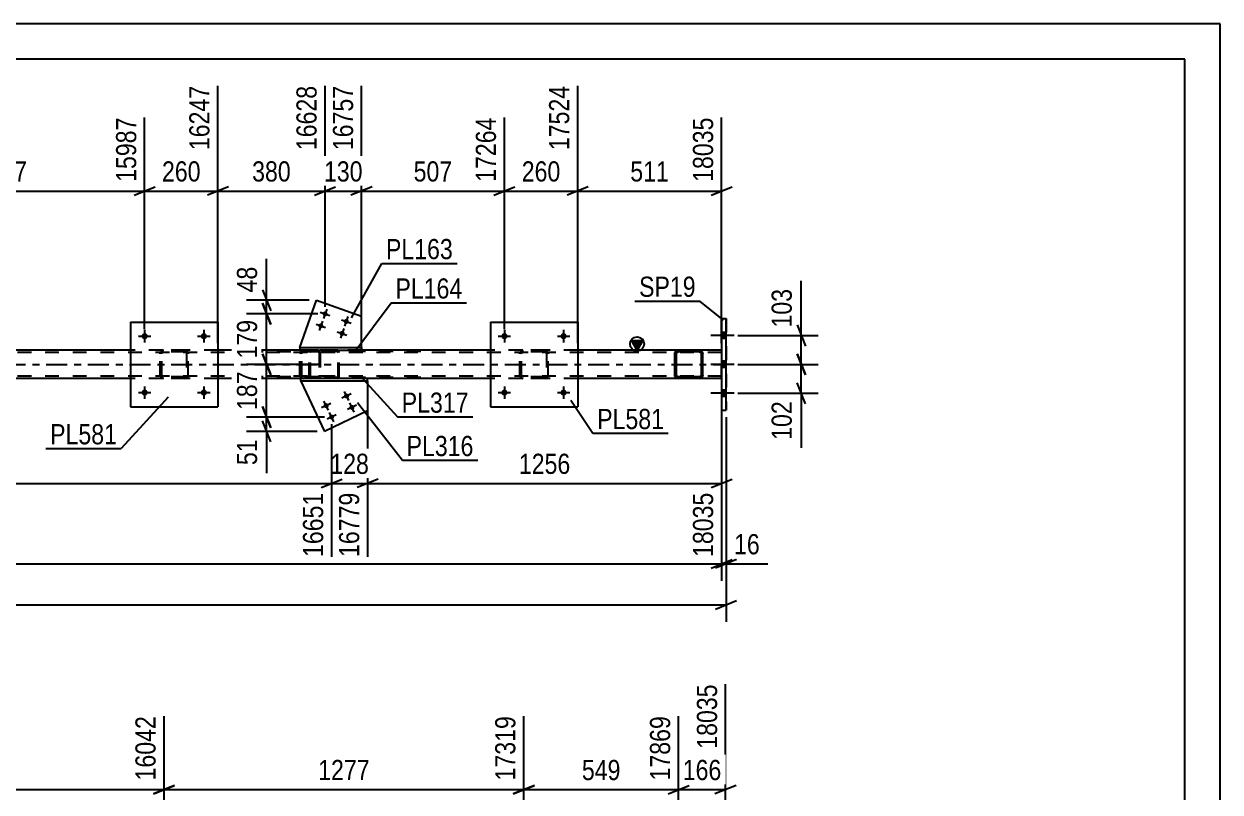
# Model space of a CAD drawing. Header units: millimetres. Extents: x 0 to 841, y 0 to 594.
# Drawn here: x 671.2 to 841, y 485 to 594 of the extents above; entities that cross this region are included whole.
import ezdxf

# ---------------------------------------------------------------- set-up
doc = ezdxf.new("R2010")
doc.units = ezdxf.units.MM
doc.linetypes.add('DXK_LINE_DOT2', pattern=[3.9198, 1.9599, -1.9599])
doc.linetypes.add('DXK_LINE_DOT3', pattern=[5.9187, 2.979, -0.9799, 0.9799, -0.9799])
doc.styles.add('Arial Narrow', font='ARIALN.TTF', dxfattribs={"height": 0.2})

# ---------------------------------------------------------------- blocks, each defined once
blk = doc.blocks.new('Unknown-318888194-1133 - 12715')
at = {"color": 5, "linetype": 'Continuous'}
for p, q in [((841, 594), (0, 594)), ((841, 0), (841, 594)), ((836, 589), (5, 589)), ((836, 5), (836, 589))]:
    blk.add_line(p, q, dxfattribs=at)
blk = doc.blocks.new('Bolt-318888194-5456 - 5449')
at = {"linetype": 'Continuous'}
for points in [[(713.76, 539.68, -1), (714.41, 539.99, -1)], [(716.65, 541.05, -1), (717.3, 541.36, -1)], [(714.53, 538.06, -1), (715.18, 538.37, -1)], [(717.42, 539.43, -1), (718.07, 539.74, -1)]]:
    blk.add_hatch(color=1, dxfattribs=at).paths.add_polyline_path(points)
at = {"color": 1, "linetype": 'Continuous'}
for p, q in [((717.28, 540.56), (716.67, 541.86)), ((714.73, 540.15), (713.43, 539.53)), ((714.39, 539.19), (713.77, 540.49)), ((717.62, 541.52), (716.32, 540.9)), ((718.05, 538.93), (717.44, 540.23)), ((715.5, 538.52), (714.2, 537.9)), ((715.16, 537.56), (714.54, 538.86)), ((718.4, 539.89), (717.09, 539.27))]:
    blk.add_line(p, q, dxfattribs=at)
blk = doc.blocks.new('Bolt-318888194-5681 - 5449')
at = {"linetype": 'Continuous'}
for points in [[(770.86, 549.35), (770.86, 550.23), (770.22, 550.23), (770.22, 549.35)], [(770.86, 549.35), (770.86, 550.23), (770.22, 550.23), (770.22, 549.35)], [(770.86, 549.35), (770.86, 550.23), (770.22, 550.23), (770.22, 549.35)], [(770.86, 545.25), (770.86, 546.13), (770.22, 546.13), (770.22, 545.25)], [(770.86, 545.25), (770.86, 546.13), (770.22, 546.13), (770.22, 545.25)], [(770.86, 541.15), (770.86, 542.03), (770.22, 542.03), (770.22, 541.15)], [(770.86, 541.15), (770.86, 542.03), (770.22, 542.03), (770.22, 541.15)], [(770.86, 541.15), (770.86, 542.03), (770.22, 542.03), (770.22, 541.15)]]:
    blk.add_hatch(color=1, dxfattribs=at).paths.add_polyline_path(points)
at = {"color": 1, "linetype": 'Continuous'}
for p, q in [((772.02, 549.79), (768.7, 549.79)), ((772.02, 549.79), (768.7, 549.79)), ((772.02, 549.79), (768.7, 549.79)), ((770.86, 550.23), (770.22, 550.23)), ((770.86, 550.23), (770.22, 550.23)), ((770.86, 550.23), (770.22, 550.23)), ((770.86, 549.35), (770.22, 549.35)), ((770.86, 549.35), (770.22, 549.35)), ((770.86, 549.35), (770.22, 549.35)), ((772.02, 545.69), (768.7, 545.69)), ((772.02, 545.69), (768.7, 545.69)), ((770.86, 546.13), (770.22, 546.13)), ((770.86, 546.13), (770.22, 546.13)), ((770.86, 545.25), (770.22, 545.25)), ((770.86, 545.25), (770.22, 545.25)), ((770.86, 542.03), (770.22, 542.03)), ((770.86, 542.03), (770.22, 542.03)), ((770.86, 542.03), (770.22, 542.03)), ((772.02, 541.59), (768.7, 541.59)), ((772.02, 541.59), (768.7, 541.59)), ((772.02, 541.59), (768.7, 541.59)), ((770.86, 541.15), (770.22, 541.15)), ((770.86, 541.15), (770.22, 541.15)), ((770.86, 541.15), (770.22, 541.15))]:
    blk.add_line(p, q, dxfattribs=at)
blk = doc.blocks.new('Part-318888194-5472 - 5449')
at = {"color": 2, "linetype": 'Continuous'}
for p, q in [((710.32, 548.09), (712.69, 554.78)), ((712.69, 554.78), (719.1, 552.51)), ((719.1, 548.09), (719.1, 552.51))]:
    blk.add_line(p, q, dxfattribs=at)
at = {"color": 7, "linetype": 'DXK_LINE_DOT2'}
blk.add_line((710.32, 548.09), (719.1, 548.09), dxfattribs=at)
blk = doc.blocks.new('Bolt-318888194-5467 - 5449')
at = {"linetype": 'Continuous'}
for points in [[(714.26, 552.74, -1), (713.58, 552.98, -1)], [(717.28, 551.67, -1), (716.6, 551.91, -1)], [(713.66, 551.04, -1), (712.98, 551.28, -1)], [(716.68, 549.97, -1), (716, 550.21, -1)]]:
    blk.add_hatch(color=1, dxfattribs=at).paths.add_polyline_path(points)
at = {"color": 1, "linetype": 'Continuous'}
for p, q in [((713.24, 553.1), (714.6, 552.62)), ((714.16, 553.54), (713.68, 552.18)), ((716.26, 552.03), (717.62, 551.55)), ((717.18, 552.47), (716.7, 551.11)), ((712.64, 551.4), (714, 550.92)), ((713.56, 551.84), (713.08, 550.48)), ((715.66, 550.33), (717.02, 549.85)), ((716.58, 550.77), (716.1, 549.41))]:
    blk.add_line(p, q, dxfattribs=at)
blk = doc.blocks.new('Part-318888194-5455 - 5449')
at = {"color": 2, "linetype": 'Continuous'}
for p, q in [((737.39, 551.69), (737.39, 539.69)), ((737.39, 551.69), (749.79, 551.69)), ((749.79, 551.69), (749.79, 539.69)), ((737.39, 539.69), (749.79, 539.69))]:
    blk.add_line(p, q, dxfattribs=at)
blk = doc.blocks.new('Part-318888194-5461 - 5449')
at = {"color": 2, "linetype": 'Continuous'}
for p, q in [((719.97, 543.69), (710.46, 543.69)), ((710.46, 543.29), (710.46, 543.69)), ((719.97, 543.29), (719.97, 543.69)), ((719.97, 543.29), (710.46, 543.29))]:
    blk.add_line(p, q, dxfattribs=at)
blk = doc.blocks.new('Part-318888194-5466 - 5449')
at = {"color": 2, "linetype": 'Continuous'}
for p, q in [((710.46, 543.29), (713.82, 536.18)), ((719.97, 543.29), (719.97, 539.09)), ((719.97, 539.09), (713.82, 536.18))]:
    blk.add_line(p, q, dxfattribs=at)
at = {"color": 7, "linetype": 'DXK_LINE_DOT2'}
blk.add_line((719.97, 543.29), (710.46, 543.29), dxfattribs=at)
blk = doc.blocks.new('Bolt-318888194-5506 - 5449')
at = {"linetype": 'Continuous'}
for points in [[(688.75, 549.69, -1), (687.87, 549.69, -1)], [(697.15, 549.69, -1), (696.27, 549.69, -1)]]:
    blk.add_hatch(color=1, dxfattribs=at).paths.add_polyline_path(points)
at = {"color": 1, "linetype": 'Continuous'}
for p, q in [((688.31, 550.57), (688.31, 548.81)), ((696.71, 550.57), (696.71, 548.81)), ((687.43, 549.69), (689.19, 549.69)), ((695.83, 549.69), (697.59, 549.69))]:
    blk.add_line(p, q, dxfattribs=at)
blk = doc.blocks.new('Bolt-318888194-5507 - 5449')
at = {"linetype": 'Continuous'}
for points in [[(688.75, 541.69, -1), (687.87, 541.69, -1)], [(697.15, 541.69, -1), (696.27, 541.69, -1)]]:
    blk.add_hatch(color=1, dxfattribs=at).paths.add_polyline_path(points)
at = {"color": 1, "linetype": 'Continuous'}
for p, q in [((688.31, 542.57), (688.31, 540.81)), ((696.71, 542.57), (696.71, 540.81)), ((687.43, 541.69), (689.19, 541.69)), ((695.83, 541.69), (697.59, 541.69))]:
    blk.add_line(p, q, dxfattribs=at)
blk = doc.blocks.new('Bolt-318888194-5512 - 5449')
at = {"linetype": 'Continuous'}
for points in [[(739.83, 549.69, -1), (738.95, 549.69, -1)], [(748.23, 549.69, -1), (747.35, 549.69, -1)]]:
    blk.add_hatch(color=1, dxfattribs=at).paths.add_polyline_path(points)
at = {"color": 1, "linetype": 'Continuous'}
for p, q in [((739.39, 550.57), (739.39, 548.81)), ((747.79, 550.57), (747.79, 548.81)), ((738.51, 549.69), (740.27, 549.69)), ((746.91, 549.69), (748.67, 549.69))]:
    blk.add_line(p, q, dxfattribs=at)
blk = doc.blocks.new('Bolt-318888194-5513 - 5449')
at = {"linetype": 'Continuous'}
for points in [[(739.83, 541.69, -1), (738.95, 541.69, -1)], [(748.23, 541.69, -1), (747.35, 541.69, -1)]]:
    blk.add_hatch(color=1, dxfattribs=at).paths.add_polyline_path(points)
at = {"color": 1, "linetype": 'Continuous'}
for p, q in [((739.39, 542.57), (739.39, 540.81)), ((747.79, 542.57), (747.79, 540.81)), ((738.51, 541.69), (740.27, 541.69)), ((746.91, 541.69), (748.67, 541.69))]:
    blk.add_line(p, q, dxfattribs=at)
blk = doc.blocks.new('Part-318888194-5635 - 5449')
at = {"color": 7, "linetype": 'DXK_LINE_DOT2'}
for p, q in [((712.96, 547.69), (700.68, 547.69)), ((712.96, 547.45), (700.68, 547.45)), ((710.38, 547.3), (710.36, 547.21)), ((710.36, 544.17), (710.36, 547.21)), ((710.4, 547.4), (710.38, 547.3)), ((710.62, 547.21), (710.64, 547.3)), ((710.62, 544.17), (710.62, 547.21)), ((710.64, 547.3), (710.69, 547.38)), ((710.87, 547.69), (710.68, 547.66)), ((710.69, 547.38), (710.77, 547.43)), ((710.77, 547.43), (710.87, 547.45)), ((711.68, 547.45), (711.68, 547.69)), ((713.06, 547.66), (712.96, 547.69)), ((712.96, 547.45), (713.01, 547.43)), ((713.01, 547.43), (713.05, 547.38)), ((713.05, 547.38), (713.08, 547.3)), ((713.15, 547.55), (713.06, 547.66)), ((713.08, 547.3), (713.09, 547.21)), ((713.09, 547.21), (713.09, 544.17)), ((713.21, 547.4), (713.15, 547.55)), ((713.23, 547.21), (713.21, 547.4)), ((713.23, 547.21), (713.23, 544.17)), ((712.96, 543.93), (700.68, 543.93)), ((712.96, 543.69), (700.68, 543.69)), ((710.36, 544.17), (710.38, 544.11)), ((710.38, 544.11), (710.4, 543.99)), ((710.63, 544.11), (710.62, 544.17)), ((710.64, 544.08), (710.63, 544.11)), ((710.69, 544), (710.64, 544.08)), ((710.68, 543.73), (710.87, 543.69)), ((710.77, 543.95), (710.69, 544)), ((710.87, 543.93), (710.77, 543.95)), ((711.68, 543.69), (711.68, 543.93)), ((713.01, 543.95), (712.96, 543.93)), ((712.96, 543.69), (713.06, 543.73)), ((713.05, 544), (713.01, 543.95)), ((713.08, 544.08), (713.05, 544)), ((713.06, 543.73), (713.15, 543.83)), ((713.09, 544.17), (713.08, 544.08)), ((713.15, 543.83), (713.21, 543.99)), ((713.21, 543.99), (713.23, 544.17))]:
    blk.add_line(p, q, dxfattribs=at)
for centre, start, end in [((710.85, 547.2), 111.1941, 156.1506), ((710.85, 544.19), 203.8494, 248.8059)]:
    blk.add_arc(centre, 0.492, start, end, dxfattribs=at)
blk = doc.blocks.new('Part-318888194-5566 - 5449')
at = {"color": 7, "linetype": 'DXK_LINE_DOT2'}
for p, q in [((741.59, 547.21), (741.63, 547.4)), ((741.63, 547.4), (741.59, 547.21)), ((741.59, 544.17), (741.59, 547.21)), ((741.83, 547.21), (741.85, 547.3)), ((741.83, 544.17), (741.83, 547.21)), ((741.85, 547.3), (741.9, 547.38)), ((741.89, 547.66), (742.07, 547.69)), ((742.07, 547.69), (741.89, 547.66)), ((741.9, 547.38), (741.98, 547.43)), ((741.98, 547.43), (742.07, 547.45)), ((745.11, 547.69), (742.07, 547.69)), ((745.11, 547.45), (742.07, 547.45)), ((745.11, 547.69), (745.29, 547.66)), ((745.29, 547.66), (745.11, 547.69)), ((745.11, 547.45), (745.2, 547.43)), ((745.2, 547.43), (745.28, 547.38)), ((745.28, 547.38), (745.33, 547.3)), ((745.33, 547.3), (745.35, 547.21)), ((745.35, 547.21), (745.35, 544.17)), ((745.55, 547.4), (745.59, 547.21)), ((745.59, 547.21), (745.55, 547.4)), ((745.59, 544.17), (745.59, 547.21)), ((741.63, 543.99), (741.59, 544.17)), ((741.59, 544.17), (741.63, 543.99)), ((741.85, 544.08), (741.83, 544.17)), ((741.9, 544), (741.85, 544.08)), ((742.07, 543.69), (741.89, 543.73)), ((741.89, 543.73), (742.07, 543.69)), ((741.98, 543.95), (741.9, 544)), ((742.07, 543.93), (741.98, 543.95)), ((745.11, 543.93), (742.07, 543.93)), ((745.11, 543.69), (742.07, 543.69)), ((745.2, 543.95), (745.11, 543.93)), ((745.29, 543.73), (745.11, 543.69)), ((745.11, 543.69), (745.29, 543.73)), ((745.28, 544), (745.2, 543.95)), ((745.33, 544.08), (745.28, 544)), ((745.35, 544.17), (745.33, 544.08)), ((745.59, 544.17), (745.55, 543.99)), ((745.55, 543.99), (745.59, 544.17))]:
    blk.add_line(p, q, dxfattribs=at)
for centre, start, end in [((742.07, 547.21), 112.5, 157.5), ((742.07, 547.21), 112.5, 157.5), ((745.11, 547.21), 22.5, 67.5), ((745.11, 547.21), 22.5, 67.5), ((742.07, 544.17), 202.5, 247.5), ((742.07, 544.17), 202.5, 247.5), ((745.11, 544.17), 292.5, 337.5), ((745.11, 544.17), 292.5, 337.5)]:
    blk.add_arc(centre, 0.48, start, end, dxfattribs=at)
blk = doc.blocks.new('Part-318888194-5571 - 5449')
at = {"color": 2, "linetype": 'Continuous'}
for p, q in [((686.31, 551.69), (686.31, 539.69)), ((686.31, 551.69), (698.71, 551.69)), ((698.71, 551.69), (698.71, 539.69)), ((686.31, 539.69), (698.71, 539.69))]:
    blk.add_line(p, q, dxfattribs=at)
blk = doc.blocks.new('Part-318888194-5572 - 5449')
at = {"color": 7, "linetype": 'DXK_LINE_DOT2'}
for p, q in [((690.51, 547.21), (690.55, 547.4)), ((690.55, 547.4), (690.51, 547.21)), ((690.51, 544.17), (690.51, 547.21)), ((690.75, 547.21), (690.77, 547.3)), ((690.75, 544.17), (690.75, 547.21)), ((690.77, 547.3), (690.82, 547.38)), ((690.81, 547.66), (690.99, 547.69)), ((690.99, 547.69), (690.81, 547.66)), ((690.82, 547.38), (690.9, 547.43)), ((690.9, 547.43), (690.99, 547.45)), ((694.03, 547.69), (690.99, 547.69)), ((694.03, 547.45), (690.99, 547.45)), ((694.03, 547.69), (694.21, 547.66)), ((694.21, 547.66), (694.03, 547.69)), ((694.03, 547.45), (694.12, 547.43)), ((694.12, 547.43), (694.2, 547.38)), ((694.2, 547.38), (694.25, 547.3)), ((694.25, 547.3), (694.27, 547.21)), ((694.27, 547.21), (694.27, 544.17)), ((694.47, 547.4), (694.51, 547.21)), ((694.51, 547.21), (694.47, 547.4)), ((694.51, 544.17), (694.51, 547.21)), ((690.55, 543.99), (690.51, 544.17)), ((690.51, 544.17), (690.55, 543.99)), ((690.77, 544.08), (690.75, 544.17)), ((690.82, 544), (690.77, 544.08)), ((690.99, 543.69), (690.81, 543.73)), ((690.81, 543.73), (690.99, 543.69)), ((690.9, 543.95), (690.82, 544)), ((690.99, 543.93), (690.9, 543.95)), ((694.03, 543.93), (690.99, 543.93)), ((694.03, 543.69), (690.99, 543.69)), ((694.12, 543.95), (694.03, 543.93)), ((694.21, 543.73), (694.03, 543.69)), ((694.03, 543.69), (694.21, 543.73)), ((694.2, 544), (694.12, 543.95)), ((694.25, 544.08), (694.2, 544)), ((694.27, 544.17), (694.25, 544.08)), ((694.51, 544.17), (694.47, 543.99)), ((694.47, 543.99), (694.51, 544.17))]:
    blk.add_line(p, q, dxfattribs=at)
at = {"color": 7, "linetype": 'DXK_LINE_DOT3'}
blk.add_line((692.51, 545.69), (692.51, 545.69), dxfattribs=at)
at = {"color": 7, "linetype": 'DXK_LINE_DOT2'}
for centre, start, end in [((690.99, 547.21), 112.5, 157.5), ((690.99, 547.21), 112.5, 157.5), ((694.03, 547.21), 22.5, 67.5), ((694.03, 547.21), 22.5, 67.5), ((690.99, 544.17), 202.5, 247.5), ((690.99, 544.17), 202.5, 247.5), ((694.03, 544.17), 292.5, 337.5), ((694.03, 544.17), 292.5, 337.5)]:
    blk.add_arc(centre, 0.48, start, end, dxfattribs=at)
blk = doc.blocks.new('Part-318888194-5589 - 5449')
at = {"color": 2, "linetype": 'Continuous'}
for p, q in [((710.32, 548.09), (710.32, 547.69)), ((710.32, 548.09), (719.1, 548.09)), ((710.32, 547.69), (719.1, 547.69)), ((719.1, 548.09), (719.1, 547.69))]:
    blk.add_line(p, q, dxfattribs=at)
blk = doc.blocks.new('Part-318888194-5590 - 5449')
at = {"color": 2, "linetype": 'Continuous'}
for p, q in [((763.6, 547.39), (763.57, 547.21)), ((763.57, 544.17), (763.57, 547.21)), ((763.81, 547.21), (763.82, 547.3)), ((763.81, 544.17), (763.81, 547.21)), ((763.82, 547.3), (763.88, 547.38)), ((764.05, 547.69), (763.86, 547.65)), ((763.88, 547.38), (763.95, 547.43)), ((763.95, 547.43), (764.05, 547.45)), ((767.09, 547.69), (764.05, 547.69)), ((767.09, 547.45), (764.05, 547.45)), ((767.27, 547.65), (767.09, 547.69)), ((767.09, 547.45), (767.18, 547.43)), ((767.18, 547.43), (767.26, 547.38)), ((767.26, 547.38), (767.31, 547.3)), ((767.31, 547.3), (767.33, 547.21)), ((767.33, 547.21), (767.33, 544.17)), ((767.57, 547.21), (767.53, 547.39)), ((767.57, 544.17), (767.57, 547.21)), ((763.57, 544.17), (763.6, 543.98)), ((763.82, 544.07), (763.81, 544.17)), ((763.88, 544), (763.82, 544.07)), ((763.86, 543.72), (764.05, 543.69)), ((763.95, 543.95), (763.88, 544)), ((764.05, 543.93), (763.95, 543.95)), ((767.09, 543.93), (764.05, 543.93)), ((767.09, 543.69), (764.05, 543.69)), ((767.18, 543.95), (767.09, 543.93)), ((767.09, 543.69), (767.27, 543.72)), ((767.26, 544), (767.18, 543.95)), ((767.31, 544.07), (767.26, 544)), ((767.33, 544.17), (767.31, 544.07)), ((767.53, 543.98), (767.57, 544.17))]:
    blk.add_line(p, q, dxfattribs=at)
at = {"color": 7, "linetype": 'DXK_LINE_DOT2'}
for p, q in [((763.57, 547.21), (763.6, 547.39)), ((763.86, 547.65), (764.05, 547.69)), ((767.09, 547.69), (767.27, 547.65)), ((767.53, 547.39), (767.57, 547.21)), ((763.6, 543.98), (763.57, 544.17)), ((764.05, 543.69), (763.86, 543.72)), ((767.27, 543.72), (767.09, 543.69)), ((767.57, 544.17), (767.53, 543.98))]:
    blk.add_line(p, q, dxfattribs=at)
at = {"color": 7, "linetype": 'DXK_LINE_DOT3'}
blk.add_line((765.57, 545.69), (765.57, 545.69), dxfattribs=at)
at = {"color": 2, "linetype": 'Continuous'}
for centre, start, end in [((764.05, 547.21), 112.5, 157.5), ((767.09, 547.21), 22.5, 67.5), ((764.05, 544.17), 202.5, 247.5), ((767.09, 544.17), 292.5, 337.5)]:
    blk.add_arc(centre, 0.48, start, end, dxfattribs=at)
at = {"color": 7, "linetype": 'DXK_LINE_DOT2'}
for centre, start, end in [((764.05, 547.21), 112.5, 157.5), ((767.09, 547.21), 22.5, 67.5), ((764.05, 544.17), 202.5, 247.5), ((767.09, 544.17), 292.5, 337.5)]:
    blk.add_arc(centre, 0.48, start, end, dxfattribs=at)
blk = doc.blocks.new('Part-318888194-5621 - 5449')
at = {"color": 2, "linetype": 'Continuous'}
for p, q in [((770.22, 552.19), (770.22, 552.19)), ((770.22, 552.19), (770.86, 552.19)), ((770.22, 552.19), (770.22, 539.19)), ((770.86, 539.19), (770.86, 552.19)), ((770.22, 539.19), (770.22, 539.19)), ((770.22, 539.19), (770.86, 539.19))]:
    blk.add_line(p, q, dxfattribs=at)
at = {"color": 7, "linetype": 'DXK_LINE_DOT2'}
for p, q in [((770.22, 552.19), (770.22, 539.19)), ((770.86, 552.19), (770.86, 552.19)), ((770.86, 552.19), (770.86, 539.19)), ((770.86, 539.19), (770.86, 539.19))]:
    blk.add_line(p, q, dxfattribs=at)
blk = doc.blocks.new('Part-318888194-5637 - 5449')
at = {"color": 7, "linetype": 'DXK_LINE_DOT2'}
for p, q in [((711.71, 547.49), (711.68, 547.37)), ((711.68, 544.01), (711.68, 547.37)), ((711.85, 547.37), (711.87, 547.43)), ((711.85, 544.01), (711.85, 547.37)), ((711.87, 547.43), (711.9, 547.49)), ((712.02, 547.69), (711.89, 547.67)), ((711.9, 547.49), (711.96, 547.52)), ((711.96, 547.52), (712.02, 547.53)), ((727.5, 547.69), (712.02, 547.69)), ((727.5, 547.53), (712.02, 547.53)), ((715.73, 547.67), (715.6, 547.69)), ((715.6, 547.53), (715.66, 547.52)), ((715.66, 547.52), (715.69, 547.5)), ((715.69, 547.5), (715.72, 547.49)), ((715.72, 547.49), (715.76, 547.43)), ((715.76, 547.43), (715.77, 547.37)), ((715.77, 544.01), (715.77, 547.37)), ((715.94, 547.37), (715.91, 547.49)), ((715.94, 544.01), (715.94, 547.37)), ((711.68, 544.01), (711.71, 543.89)), ((711.87, 543.95), (711.85, 544.01)), ((711.9, 543.9), (711.87, 543.95)), ((711.89, 543.72), (712.02, 543.69)), ((711.9, 543.9), (711.93, 543.88)), ((711.93, 543.88), (711.96, 543.86)), ((711.96, 543.86), (712.02, 543.85)), ((727.5, 543.85), (712.02, 543.85)), ((727.5, 543.69), (712.02, 543.69)), ((715.66, 543.86), (715.6, 543.85)), ((715.6, 543.69), (715.73, 543.72)), ((715.72, 543.9), (715.66, 543.86)), ((715.76, 543.95), (715.72, 543.9)), ((715.77, 544.01), (715.76, 543.95)), ((715.91, 543.89), (715.94, 544.01))]:
    blk.add_line(p, q, dxfattribs=at)
for centre, start, end in [((712.01, 547.36), 110.7583, 155.68), ((715.61, 547.36), 24.32, 69.2417), ((712.01, 544.03), 204.32, 249.2417), ((715.61, 544.03), 290.7583, 335.68)]:
    blk.add_arc(centre, 0.331, start, end, dxfattribs=at)
blk = doc.blocks.new('Part-318888194-5688 - 5449')
at = {"linetype": 'Continuous'}
blk.add_hatch(color=2, dxfattribs=at).paths.add_polyline_path([(758.22, 547.69), (757.42, 549.09), (759.02, 549.09)])
at = {"color": 2, "linetype": 'Continuous'}
for p, q in [((758.22, 547.69), (757.42, 549.09)), ((757.42, 549.09), (759.02, 549.09)), ((759.02, 549.09), (758.22, 547.69)), ((686.31, 547.69), (647.63, 547.69)), ((710.32, 547.69), (698.71, 547.69)), ((737.39, 547.69), (719.1, 547.69)), ((770.22, 547.69), (749.79, 547.69)), ((686.31, 543.69), (647.63, 543.69)), ((710.46, 543.69), (698.71, 543.69)), ((737.39, 543.69), (719.97, 543.69)), ((764.02, 543.69), (749.79, 543.69)), ((770.22, 543.69), (767.11, 543.69))]:
    blk.add_line(p, q, dxfattribs=at)
at = {"color": 7, "linetype": 'DXK_LINE_DOT2'}
for p, q in [((770.22, 547.37), (106.14, 547.37)), ((698.71, 547.69), (686.31, 547.69)), ((719.1, 547.69), (710.32, 547.69)), ((749.79, 547.69), (737.39, 547.69)), ((770.22, 543.69), (770.22, 547.69)), ((770.22, 544.01), (106.14, 544.01)), ((698.71, 543.69), (686.31, 543.69)), ((719.97, 543.69), (710.46, 543.69)), ((749.79, 543.69), (737.39, 543.69)), ((767.11, 543.69), (764.02, 543.69))]:
    blk.add_line(p, q, dxfattribs=at)
at = {"color": 7, "linetype": 'DXK_LINE_DOT3'}
blk.add_line((106.14, 545.69), (770.22, 545.69), dxfattribs=at)
at = {"color": 2, "linetype": 'Continuous'}
blk.add_circle((758.22, 548.59), 1, dxfattribs=at)
blk = doc.blocks.new('StraightDimension-318888194-11078 - 5449')
at = {"color": 7, "linetype": 'Continuous'}
for p, q in [((647.63, 548.69), (647.63, 585.23)), ((688.31, 550.69), (688.31, 580.73)), ((649.13, 570.89), (646.13, 569.69)), ((686.81, 569.69), (689.81, 570.89)), ((647.63, 570.29), (688.31, 570.29))]:
    blk.add_line(p, q, dxfattribs=at)
at = {"color": 0, "linetype": 'Continuous'}
blk.add_wipeout([(687.71, 581.33), (683.51, 581.33), (683.51, 570.99), (687.71, 570.99)], dxfattribs=at)
at = {"color": 0}
blk.add_wipeout([(672.23, 571.04), (672.23, 575.24), (663.71, 575.24), (663.71, 571.04)], dxfattribs=at)
at = {"color": 3, "linetype": 'Continuous', "style": 'Arial Narrow'}
blk.add_text('15987', height=2.863, rotation=90.0002, dxfattribs=at).set_placement((687.11, 571.59))
at = {"color": 3, "style": 'Arial Narrow'}
blk.add_text('1017', height=2.863, dxfattribs=at).set_placement((664.31, 571.64))
blk = doc.blocks.new('StraightDimension-318888194-11074 - 5449')
at = {"color": 7, "linetype": 'Continuous'}
for p, q in [((719.1, 549.09), (719.1, 585.23)), ((739.39, 550.69), (739.39, 580.73)), ((720.6, 570.89), (717.6, 569.69)), ((737.89, 569.69), (740.89, 570.89)), ((719.1, 570.29), (739.39, 570.29))]:
    blk.add_line(p, q, dxfattribs=at)
at = {"color": 0, "linetype": 'Continuous'}
blk.add_wipeout([(738.79, 581.33), (734.59, 581.33), (734.59, 570.99), (738.79, 570.99)], dxfattribs=at)
at = {"color": 0}
blk.add_wipeout([(732.59, 571.04), (732.59, 575.24), (725.9, 575.24), (725.9, 571.04)], dxfattribs=at)
at = {"color": 3, "linetype": 'Continuous', "style": 'Arial Narrow'}
blk.add_text('17264', height=2.863, rotation=90.0002, dxfattribs=at).set_placement((738.19, 571.59))
at = {"color": 3, "style": 'Arial Narrow'}
blk.add_text('507', height=2.863, dxfattribs=at).set_placement((726.5, 571.64))
blk = doc.blocks.new('StraightDimension-318888194-11076 - 5449')
at = {"color": 7, "linetype": 'Continuous'}
for p, q in [((698.71, 548.69), (698.71, 585.23)), ((713.92, 553.86), (713.92, 585.23)), ((700.21, 570.89), (697.21, 569.69)), ((712.42, 569.69), (715.42, 570.89)), ((698.71, 570.29), (713.92, 570.29))]:
    blk.add_line(p, q, dxfattribs=at)
at = {"color": 0}
blk.add_wipeout([(709.66, 571.04), (709.66, 575.24), (702.97, 575.24), (702.97, 571.04)], dxfattribs=at)
at = {"color": 3, "style": 'Arial Narrow'}
blk.add_text('380', height=2.863, dxfattribs=at).set_placement((703.57, 571.64))
at = {"color": 0, "linetype": 'Continuous'}
blk.add_wipeout([(713.32, 585.83), (709.12, 585.83), (709.12, 575.49), (713.32, 575.49)], dxfattribs=at)
at = {"color": 3, "linetype": 'Continuous', "style": 'Arial Narrow'}
blk.add_text('16628', height=2.863, rotation=90.0002, dxfattribs=at).set_placement((712.72, 576.09))
blk = doc.blocks.new('StraightDimension-318888194-6317 - 5449')
at = {"color": 7, "linetype": 'Continuous'}
for p, q in [((770.22, 538.19), (770.22, 514.99)), ((768.72, 516.79), (771.72, 517.99)), ((64.22, 517.39), (770.22, 517.39))]:
    blk.add_line(p, q, dxfattribs=at)
blk = doc.blocks.new('StraightDimension-318888194-6327 - 5449')
at = {"color": 7, "linetype": 'Continuous'}
for p, q in [((770.22, 538.19), (770.22, 514.99)), ((770.86, 538.19), (770.86, 514.99)), ((768.72, 516.79), (771.72, 517.99)), ((772.36, 517.99), (769.36, 516.79)), ((770.22, 517.39), (770.86, 517.39))]:
    blk.add_line(p, q, dxfattribs=at)
at = {"color": 0}
blk.add_wipeout([(776.24, 518.14), (776.24, 522.34), (771.39, 522.34), (771.39, 518.14)], dxfattribs=at)
at = {"color": 7, "linetype": 'Continuous'}
blk.add_line((770.86, 517.39), (776.77, 517.39), dxfattribs=at)
blk.add_line((770.86, 517.39), (776.77, 517.39), dxfattribs=at)
at = {"color": 3, "style": 'Arial Narrow'}
blk.add_text('16', height=2.863, dxfattribs=at).set_placement((771.99, 518.74))
blk = doc.blocks.new('StraightDimension-318888194-6338 - 5449')
at = {"color": 7, "linetype": 'Continuous'}
for p, q in [((770.86, 538.19), (770.86, 509.17)), ((63.58, 511.57), (770.86, 511.57)), ((769.36, 510.97), (772.36, 512.17))]:
    blk.add_line(p, q, dxfattribs=at)
blk = doc.blocks.new('StraightDimension-318888194-6370 - 5449')
at = {"color": 7, "linetype": 'Continuous'}
for p, q in [((719.97, 542.29), (719.97, 518.36)), ((770.22, 542.69), (770.22, 518.36)), ((721.47, 529.4), (718.47, 528.2)), ((719.97, 528.8), (770.22, 528.8)), ((768.72, 528.2), (771.72, 529.4))]:
    blk.add_line(p, q, dxfattribs=at)
at = {"color": 0}
blk.add_wipeout([(749.35, 529.55), (749.35, 533.75), (740.84, 533.75), (740.84, 529.55)], dxfattribs=at)
at = {"color": 0, "linetype": 'Continuous'}
blk.add_wipeout([(769.62, 528.1), (765.42, 528.1), (765.42, 517.76), (769.62, 517.76)], dxfattribs=at)
at = {"color": 3, "style": 'Arial Narrow'}
blk.add_text('1256', height=2.863, dxfattribs=at).set_placement((741.44, 530.15))
at = {"color": 3, "linetype": 'Continuous', "style": 'Arial Narrow'}
blk.add_text('18035', height=2.863, rotation=90.0002, dxfattribs=at).set_placement((769.02, 518.36))
blk = doc.blocks.new('StraightDimension-318888194-6374 - 5449')
at = {"color": 7, "linetype": 'Continuous'}
for p, q in [((719.97, 542.29), (719.97, 518.36)), ((714.85, 537.21), (714.85, 518.36)), ((713.35, 528.2), (716.35, 529.4)), ((714.85, 528.8), (719.97, 528.8)), ((721.47, 529.4), (718.47, 528.2))]:
    blk.add_line(p, q, dxfattribs=at)
at = {"color": 0}
blk.add_wipeout([(720.75, 529.55), (720.75, 533.75), (714.07, 533.75), (714.07, 529.55)], dxfattribs=at)
at = {"color": 0, "linetype": 'Continuous'}
blk.add_wipeout([(719.37, 528.1), (715.17, 528.1), (715.17, 517.76), (719.37, 517.76)], dxfattribs=at)
at = {"color": 3, "style": 'Arial Narrow'}
blk.add_text('128', height=2.863, dxfattribs=at).set_placement((714.67, 530.15))
at = {"color": 3, "linetype": 'Continuous', "style": 'Arial Narrow'}
blk.add_text('16779', height=2.863, rotation=90.0002, dxfattribs=at).set_placement((718.77, 518.36))
blk = doc.blocks.new('StraightDimension-318888194-6380 - 5449')
at = {"color": 7, "linetype": 'Continuous'}
for p, q in [((714.85, 537.21), (714.85, 518.36)), ((64.22, 528.8), (714.85, 528.8)), ((713.35, 528.2), (716.35, 529.4))]:
    blk.add_line(p, q, dxfattribs=at)
at = {"color": 0, "linetype": 'Continuous'}
blk.add_wipeout([(714.25, 528.1), (710.05, 528.1), (710.05, 517.76), (714.25, 517.76)], dxfattribs=at)
at = {"color": 3, "linetype": 'Continuous', "style": 'Arial Narrow'}
blk.add_text('16651', height=2.863, rotation=90.0002, dxfattribs=at).set_placement((713.65, 518.36))
blk = doc.blocks.new('StraightDimension-318888194-6387 - 5449')
at = {"color": 7, "linetype": 'Continuous'}
for p, q in [((705.02, 539.71), (706.22, 536.71)), ((713.85, 538.21), (702.77, 538.21)), ((706.22, 534.68), (705.02, 537.68)), ((705.62, 536.18), (705.62, 538.21)), ((712.82, 536.18), (702.77, 536.18))]:
    blk.add_line(p, q, dxfattribs=at)
at = {"color": 0}
blk.add_wipeout([(704.87, 535.65), (700.67, 535.65), (700.67, 530.8), (704.87, 530.8)], dxfattribs=at)
at = {"color": 7, "linetype": 'Continuous'}
blk.add_line((705.62, 536.18), (705.62, 530.27), dxfattribs=at)
blk.add_line((705.62, 536.18), (705.62, 530.27), dxfattribs=at)
at = {"color": 3, "style": 'Arial Narrow'}
blk.add_text('51', height=2.863, rotation=90.0002, dxfattribs=at).set_placement((704.27, 531.4))
blk = doc.blocks.new('StraightDimension-318888194-6397 - 5449')
at = {"color": 7, "linetype": 'Continuous'}
for p, q in [((705.02, 547.19), (706.22, 544.19)), ((712.93, 545.69), (702.77, 545.69)), ((705.62, 538.21), (705.62, 545.69)), ((706.22, 536.71), (705.02, 539.71)), ((713.85, 538.21), (702.77, 538.21))]:
    blk.add_line(p, q, dxfattribs=at)
at = {"color": 0}
blk.add_wipeout([(704.87, 545.29), (700.67, 545.29), (700.67, 538.61), (704.87, 538.61)], dxfattribs=at)
at = {"color": 3, "style": 'Arial Narrow'}
blk.add_text('187', height=2.863, rotation=90.0002, dxfattribs=at).set_placement((704.27, 539.21))
blk = doc.blocks.new('StraightDimension-318888194-6414 - 5449')
at = {"color": 7, "linetype": 'Continuous'}
for p, q in [((705.02, 554.36), (706.22, 551.36)), ((712.92, 552.86), (702.77, 552.86)), ((705.62, 545.69), (705.62, 552.86)), ((706.22, 544.19), (705.02, 547.19)), ((712.93, 545.69), (702.77, 545.69))]:
    blk.add_line(p, q, dxfattribs=at)
at = {"color": 0}
blk.add_wipeout([(704.87, 552.62), (700.67, 552.62), (700.67, 545.93), (704.87, 545.93)], dxfattribs=at)
at = {"color": 3, "style": 'Arial Narrow'}
blk.add_text('179', height=2.863, rotation=90.0002, dxfattribs=at).set_placement((704.27, 546.53))
blk = doc.blocks.new('StraightDimension-318888194-6431 - 5449')
at = {"color": 7, "linetype": 'Continuous'}
for p, q in [((705.02, 556.28), (706.22, 553.28)), ((711.69, 554.78), (702.77, 554.78)), ((706.22, 551.36), (705.02, 554.36)), ((705.62, 552.86), (705.62, 554.78)), ((712.92, 552.86), (702.77, 552.86))]:
    blk.add_line(p, q, dxfattribs=at)
at = {"color": 0}
blk.add_wipeout([(704.87, 560.16), (700.67, 560.16), (700.67, 555.3), (704.87, 555.3)], dxfattribs=at)
at = {"color": 7, "linetype": 'Continuous'}
blk.add_line((705.62, 554.78), (705.62, 560.68), dxfattribs=at)
blk.add_line((705.62, 554.78), (705.62, 560.68), dxfattribs=at)
at = {"color": 3, "style": 'Arial Narrow'}
blk.add_text('48', height=2.863, rotation=90.0002, dxfattribs=at).set_placement((704.27, 555.9))
blk = doc.blocks.new('StraightDimension-318888194-11072 - 5449')
at = {"color": 7, "linetype": 'Continuous'}
for p, q in [((749.79, 548.69), (749.79, 585.23)), ((770.22, 548.69), (770.22, 580.73)), ((751.29, 570.89), (748.29, 569.69)), ((768.72, 569.69), (771.72, 570.89)), ((749.79, 570.29), (770.22, 570.29))]:
    blk.add_line(p, q, dxfattribs=at)
at = {"color": 0, "linetype": 'Continuous'}
blk.add_wipeout([(769.62, 581.33), (765.42, 581.33), (765.42, 570.99), (769.62, 570.99)], dxfattribs=at)
at = {"color": 0}
blk.add_wipeout([(763.35, 571.04), (763.35, 575.24), (756.66, 575.24), (756.66, 571.04)], dxfattribs=at)
at = {"color": 3, "linetype": 'Continuous', "style": 'Arial Narrow'}
blk.add_text('18035', height=2.863, rotation=90.0002, dxfattribs=at).set_placement((769.02, 571.59))
at = {"color": 3, "style": 'Arial Narrow'}
blk.add_text('511', height=2.863, dxfattribs=at).set_placement((757.26, 571.64))
blk = doc.blocks.new('StraightDimension-318888194-11073 - 5449')
at = {"color": 7, "linetype": 'Continuous'}
for p, q in [((749.79, 548.69), (749.79, 585.23)), ((739.39, 550.69), (739.39, 580.73)), ((737.89, 569.69), (740.89, 570.89)), ((751.29, 570.89), (748.29, 569.69)), ((739.39, 570.29), (749.79, 570.29))]:
    blk.add_line(p, q, dxfattribs=at)
at = {"color": 0}
blk.add_wipeout([(747.93, 571.04), (747.93, 575.24), (741.25, 575.24), (741.25, 571.04)], dxfattribs=at)
at = {"color": 3, "style": 'Arial Narrow'}
blk.add_text('260', height=2.863, dxfattribs=at).set_placement((741.85, 571.64))
at = {"color": 0, "linetype": 'Continuous'}
blk.add_wipeout([(749.19, 585.83), (744.99, 585.83), (744.99, 575.49), (749.19, 575.49)], dxfattribs=at)
at = {"color": 3, "linetype": 'Continuous', "style": 'Arial Narrow'}
blk.add_text('17524', height=2.863, rotation=90.0002, dxfattribs=at).set_placement((748.59, 576.09))
blk = doc.blocks.new('StraightDimension-318888194-11075 - 5449')
at = {"color": 7, "linetype": 'Continuous'}
for p, q in [((713.92, 553.86), (713.92, 585.23)), ((719.1, 549.09), (719.1, 585.23)), ((712.42, 569.69), (715.42, 570.89)), ((720.6, 570.89), (717.6, 569.69)), ((713.92, 570.29), (719.1, 570.29))]:
    blk.add_line(p, q, dxfattribs=at)
at = {"color": 0}
blk.add_wipeout([(719.85, 571.04), (719.85, 575.24), (713.17, 575.24), (713.17, 571.04)], dxfattribs=at)
at = {"color": 3, "style": 'Arial Narrow'}
blk.add_text('130', height=2.863, dxfattribs=at).set_placement((713.77, 571.64))
at = {"color": 0, "linetype": 'Continuous'}
blk.add_wipeout([(718.5, 585.83), (714.3, 585.83), (714.3, 575.49), (718.5, 575.49)], dxfattribs=at)
at = {"color": 3, "linetype": 'Continuous', "style": 'Arial Narrow'}
blk.add_text('16757', height=2.863, rotation=90.0002, dxfattribs=at).set_placement((717.9, 576.09))
blk = doc.blocks.new('StraightDimension-318888194-11077 - 5449')
at = {"color": 7, "linetype": 'Continuous'}
for p, q in [((698.71, 548.69), (698.71, 585.23)), ((688.31, 550.69), (688.31, 580.73)), ((686.81, 569.69), (689.81, 570.89)), ((700.21, 570.89), (697.21, 569.69)), ((688.31, 570.29), (698.71, 570.29))]:
    blk.add_line(p, q, dxfattribs=at)
at = {"color": 0}
blk.add_wipeout([(696.85, 571.04), (696.85, 575.24), (690.17, 575.24), (690.17, 571.04)], dxfattribs=at)
at = {"color": 3, "style": 'Arial Narrow'}
blk.add_text('260', height=2.863, dxfattribs=at).set_placement((690.77, 571.64))
at = {"color": 0, "linetype": 'Continuous'}
blk.add_wipeout([(698.11, 585.83), (693.91, 585.83), (693.91, 575.49), (698.11, 575.49)], dxfattribs=at)
at = {"color": 3, "linetype": 'Continuous', "style": 'Arial Narrow'}
blk.add_text('16247', height=2.863, rotation=90.0002, dxfattribs=at).set_placement((697.51, 576.09))
blk = doc.blocks.new('StraightDimension-318888194-11758 - 5449')
at = {"color": 7, "linetype": 'Continuous'}
for p, q in [((780.94, 551.29), (782.14, 548.29)), ((772.54, 549.79), (783.94, 549.79)), ((781.54, 545.69), (781.54, 549.79)), ((782.14, 544.19), (780.94, 547.19)), ((772.54, 545.69), (783.94, 545.69))]:
    blk.add_line(p, q, dxfattribs=at)
at = {"color": 0}
blk.add_wipeout([(780.79, 557), (776.59, 557), (776.59, 550.32), (780.79, 550.32)], dxfattribs=at)
at = {"color": 7, "linetype": 'Continuous'}
blk.add_line((781.54, 549.79), (781.54, 557.53), dxfattribs=at)
blk.add_line((781.54, 549.79), (781.54, 557.53), dxfattribs=at)
at = {"color": 3, "style": 'Arial Narrow'}
blk.add_text('103', height=2.863, rotation=90.0002, dxfattribs=at).set_placement((780.19, 550.92))
blk = doc.blocks.new('StraightDimension-318888194-11759 - 5449')
at = {"color": 7, "linetype": 'Continuous'}
for p, q in [((780.94, 547.19), (782.14, 544.19)), ((772.54, 545.69), (783.94, 545.69)), ((781.54, 541.59), (781.54, 545.69)), ((782.14, 540.09), (780.94, 543.09)), ((772.54, 541.59), (783.94, 541.59))]:
    blk.add_line(p, q, dxfattribs=at)
at = {"color": 0}
blk.add_wipeout([(780.79, 541.07), (776.59, 541.07), (776.59, 534.38), (780.79, 534.38)], dxfattribs=at)
at = {"color": 7, "linetype": 'Continuous'}
blk.add_line((781.54, 541.59), (781.54, 533.86), dxfattribs=at)
blk.add_line((781.54, 541.59), (781.54, 533.86), dxfattribs=at)
at = {"color": 3, "style": 'Arial Narrow'}
blk.add_text('102', height=2.863, rotation=90.0002, dxfattribs=at).set_placement((780.19, 534.98))
blk = doc.blocks.new('StraightDimension-318888194-4886 - 3642')
at = {"color": 7, "linetype": 'Continuous'}
for p, q in [((770.78, 440.53), (770.78, 500.29)), ((764.12, 449.33), (764.12, 495.79)), ((762.62, 484.75), (765.62, 485.95)), ((772.28, 485.95), (769.28, 484.75)), ((764.12, 485.35), (770.78, 485.35))]:
    blk.add_line(p, q, dxfattribs=at)
at = {"color": 0}
blk.add_wipeout([(770.79, 486.1), (770.79, 490.3), (764.11, 490.3), (764.11, 486.1)], dxfattribs=at)
at = {"color": 3, "style": 'Arial Narrow'}
blk.add_text('166', height=2.863, dxfattribs=at).set_placement((764.71, 486.7))
at = {"color": 0, "linetype": 'Continuous'}
blk.add_wipeout([(770.18, 500.89), (765.98, 500.89), (765.98, 490.55), (770.18, 490.55)], dxfattribs=at)
at = {"color": 3, "linetype": 'Continuous', "style": 'Arial Narrow'}
blk.add_text('18035', height=2.863, rotation=90.0002, dxfattribs=at).set_placement((769.58, 491.15))
blk = doc.blocks.new('StraightDimension-318888194-4896 - 3642')
at = {"color": 7, "linetype": 'Continuous'}
for p, q in [((742.14, 447.65), (742.14, 495.79)), ((764.12, 449.33), (764.12, 495.79)), ((743.64, 485.95), (740.64, 484.75)), ((762.62, 484.75), (765.62, 485.95)), ((742.14, 485.35), (764.12, 485.35))]:
    blk.add_line(p, q, dxfattribs=at)
at = {"color": 0, "linetype": 'Continuous'}
blk.add_wipeout([(763.52, 496.39), (759.32, 496.39), (759.32, 486.05), (763.52, 486.05)], dxfattribs=at)
at = {"color": 0}
blk.add_wipeout([(756.47, 486.1), (756.47, 490.3), (749.79, 490.3), (749.79, 486.1)], dxfattribs=at)
at = {"color": 3, "linetype": 'Continuous', "style": 'Arial Narrow'}
blk.add_text('17869', height=2.863, rotation=90.0002, dxfattribs=at).set_placement((762.92, 486.65))
at = {"color": 3, "style": 'Arial Narrow'}
blk.add_text('549', height=2.863, dxfattribs=at).set_placement((750.39, 486.7))
blk = doc.blocks.new('StraightDimension-318888194-4906 - 3642')
at = {"color": 7, "linetype": 'Continuous'}
for p, q in [((691.06, 448.38), (691.06, 495.79)), ((742.14, 447.65), (742.14, 495.79)), ((692.56, 485.95), (689.56, 484.75)), ((740.64, 484.75), (743.64, 485.95)), ((691.06, 485.35), (742.14, 485.35))]:
    blk.add_line(p, q, dxfattribs=at)
at = {"color": 0, "linetype": 'Continuous'}
blk.add_wipeout([(741.54, 496.39), (737.34, 496.39), (737.34, 486.05), (741.54, 486.05)], dxfattribs=at)
at = {"color": 0}
blk.add_wipeout([(720.86, 486.1), (720.86, 490.3), (712.35, 490.3), (712.35, 486.1)], dxfattribs=at)
at = {"color": 3, "linetype": 'Continuous', "style": 'Arial Narrow'}
blk.add_text('17319', height=2.863, rotation=90.0002, dxfattribs=at).set_placement((740.94, 486.65))
at = {"color": 3, "style": 'Arial Narrow'}
blk.add_text('1277', height=2.863, dxfattribs=at).set_placement((712.95, 486.7))
blk = doc.blocks.new('StraightDimension-318888194-4916 - 3642')
at = {"color": 7, "linetype": 'Continuous'}
for p, q in [((639.98, 448.38), (639.98, 495.79)), ((691.06, 448.38), (691.06, 495.79)), ((641.48, 485.95), (638.48, 484.75)), ((689.56, 484.75), (692.56, 485.95)), ((639.98, 485.35), (691.06, 485.35))]:
    blk.add_line(p, q, dxfattribs=at)
at = {"color": 0, "linetype": 'Continuous'}
blk.add_wipeout([(690.46, 496.39), (686.26, 496.39), (686.26, 486.05), (690.46, 486.05)], dxfattribs=at)
at = {"color": 0}
blk.add_wipeout([(669.78, 486.1), (669.78, 490.3), (661.27, 490.3), (661.27, 486.1)], dxfattribs=at)
at = {"color": 3, "linetype": 'Continuous', "style": 'Arial Narrow'}
blk.add_text('16042', height=2.863, rotation=90.0002, dxfattribs=at).set_placement((689.86, 486.65))
at = {"color": 3, "style": 'Arial Narrow'}
blk.add_text('1277', height=2.863, dxfattribs=at).set_placement((661.87, 486.7))
blk = doc.blocks.new('Mark-318888194-5451 - 5449')
at = {"color": 0}
blk.add_wipeout([(762.06, 536.51), (762.06, 539.51), (752.56, 539.51), (752.56, 536.51)], dxfattribs=at)
blk.add_wipeout([(762.06, 536.51), (762.06, 539.51), (752.56, 539.51), (752.56, 536.51)], dxfattribs=at)
at = {"color": 30, "linetype": 'Continuous'}
for p, q in [((748.83, 540.59), (751.96, 535.91)), ((751.96, 535.91), (762.66, 535.91))]:
    blk.add_line(p, q, dxfattribs=at)
at = {"color": 3, "style": 'Arial Narrow'}
blk.add_text('PL581', height=2.863, dxfattribs=at).set_placement((752.56, 536.51))
blk = doc.blocks.new('Mark-318888194-5457 - 5449')
at = {"color": 0}
blk.add_wipeout([(734.31, 538.83), (734.31, 541.83), (724.81, 541.83), (724.81, 538.83)], dxfattribs=at)
blk.add_wipeout([(734.31, 538.83), (734.31, 541.83), (724.81, 541.83), (724.81, 538.83)], dxfattribs=at)
at = {"color": 30, "linetype": 'Continuous'}
for p, q in [((719.28, 543.66), (724.21, 538.23)), ((724.21, 538.23), (734.91, 538.23))]:
    blk.add_line(p, q, dxfattribs=at)
at = {"color": 3, "style": 'Arial Narrow'}
blk.add_text('PL317', height=2.863, dxfattribs=at).set_placement((724.81, 538.83))
blk = doc.blocks.new('Mark-318888194-5462 - 5449')
at = {"color": 0}
blk.add_wipeout([(735, 532.68), (735, 535.68), (725.5, 535.68), (725.5, 532.68)], dxfattribs=at)
blk.add_wipeout([(735, 532.68), (735, 535.68), (725.5, 535.68), (725.5, 532.68)], dxfattribs=at)
at = {"color": 30, "linetype": 'Continuous'}
for p, q in [((718.55, 540.28), (724.9, 532.08)), ((724.9, 532.08), (735.6, 532.08))]:
    blk.add_line(p, q, dxfattribs=at)
at = {"color": 3, "style": 'Arial Narrow'}
blk.add_text('PL316', height=2.863, dxfattribs=at).set_placement((725.5, 532.68))
blk = doc.blocks.new('Mark-318888194-5468 - 5449')
at = {"color": 0}
blk.add_wipeout([(732.07, 560.62), (732.07, 563.62), (722.57, 563.62), (722.57, 560.62)], dxfattribs=at)
blk.add_wipeout([(732.07, 560.62), (732.07, 563.62), (722.57, 563.62), (722.57, 560.62)], dxfattribs=at)
at = {"color": 30, "linetype": 'Continuous'}
for p, q in [((717.67, 552.28), (721.97, 560.02)), ((721.97, 560.02), (732.67, 560.02))]:
    blk.add_line(p, q, dxfattribs=at)
at = {"color": 3, "style": 'Arial Narrow'}
blk.add_text('PL163', height=2.863, dxfattribs=at).set_placement((722.57, 560.62))
blk = doc.blocks.new('Mark-318888194-5567 - 5449')
at = {"color": 0}
blk.add_wipeout([(684.39, 534.35), (684.39, 537.35), (674.89, 537.35), (674.89, 534.35)], dxfattribs=at)
blk.add_wipeout([(684.39, 534.35), (684.39, 537.35), (674.89, 537.35), (674.89, 534.35)], dxfattribs=at)
at = {"color": 30, "linetype": 'Continuous'}
for p in [(691.67, 541.04), (674.29, 533.75)]:
    blk.add_line(p, (684.99, 533.75), dxfattribs=at)
at = {"color": 3, "style": 'Arial Narrow'}
blk.add_text('PL581', height=2.863, dxfattribs=at).set_placement((674.89, 534.35))
blk = doc.blocks.new('Mark-318888194-5585 - 5449')
at = {"color": 0}
blk.add_wipeout([(733.42, 555.03), (733.42, 558.03), (723.92, 558.03), (723.92, 555.03)], dxfattribs=at)
blk.add_wipeout([(733.42, 555.03), (733.42, 558.03), (723.92, 558.03), (723.92, 555.03)], dxfattribs=at)
at = {"color": 30, "linetype": 'Continuous'}
for p, q in [((718.28, 547.72), (723.32, 554.43)), ((723.32, 554.43), (734.02, 554.43))]:
    blk.add_line(p, q, dxfattribs=at)
at = {"color": 3, "style": 'Arial Narrow'}
blk.add_text('PL164', height=2.863, dxfattribs=at).set_placement((723.92, 555.03))
blk = doc.blocks.new('Mark-318888194-5617 - 5449')
at = {"color": 0}
blk.add_wipeout([(766.55, 555.28), (766.55, 558.28), (758.51, 558.28), (758.51, 555.28)], dxfattribs=at)
blk.add_wipeout([(766.55, 555.28), (766.55, 558.28), (758.51, 558.28), (758.51, 555.28)], dxfattribs=at)
at = {"color": 30, "linetype": 'Continuous'}
for p in [(757.91, 554.68), (770.51, 551.97)]:
    blk.add_line(p, (767.15, 554.68), dxfattribs=at)
at = {"color": 3, "style": 'Arial Narrow'}
blk.add_text('SP19', height=2.863, dxfattribs=at).set_placement((758.51, 555.28))

msp = doc.modelspace()

# ---------------------------------------------------------------- block references
for name in ['Unknown-318888194-1133 - 12715', 'Part-318888194-5472 - 5449', 'Bolt-318888194-5467 - 5449', 'Part-318888194-5621 - 5449', 'Part-318888194-5571 - 5449', 'Bolt-318888194-5506 - 5449', 'Part-318888194-5455 - 5449', 'Bolt-318888194-5512 - 5449', 'Part-318888194-5688 - 5449', 'Bolt-318888194-5681 - 5449', 'Part-318888194-5572 - 5449', 'Part-318888194-5635 - 5449', 'Part-318888194-5589 - 5449', 'Part-318888194-5637 - 5449', 'Part-318888194-5566 - 5449', 'Part-318888194-5590 - 5449', 'Part-318888194-5461 - 5449', 'Bolt-318888194-5507 - 5449', 'Part-318888194-5466 - 5449', 'Bolt-318888194-5456 - 5449', 'Bolt-318888194-5513 - 5449']:
    msp.add_blockref(name, (0, 0))

# ---------------------------------------------------------------- next in the draw order: block references
for name in ['StraightDimension-318888194-11078 - 5449', 'StraightDimension-318888194-11076 - 5449', 'StraightDimension-318888194-11074 - 5449', 'StraightDimension-318888194-11072 - 5449', 'StraightDimension-318888194-6317 - 5449', 'StraightDimension-318888194-4886 - 3642']:
    msp.add_blockref(name, (0, 0))

# ---------------------------------------------------------------- next in the draw order: block references
for name in ['StraightDimension-318888194-11073 - 5449', 'Mark-318888194-5617 - 5449', 'StraightDimension-318888194-11758 - 5449', 'StraightDimension-318888194-6327 - 5449', 'StraightDimension-318888194-4896 - 3642']:
    msp.add_blockref(name, (0, 0))

# ---------------------------------------------------------------- next in the draw order: block references
for name in ['StraightDimension-318888194-6338 - 5449', 'StraightDimension-318888194-4906 - 3642']:
    msp.add_blockref(name, (0, 0))

# ---------------------------------------------------------------- next in the draw order: block references
for name in ['StraightDimension-318888194-6370 - 5449', 'StraightDimension-318888194-4916 - 3642']:
    msp.add_blockref(name, (0, 0))

# ---------------------------------------------------------------- next in the draw order: block references
for name in ['StraightDimension-318888194-11759 - 5449', 'StraightDimension-318888194-6374 - 5449', 'Mark-318888194-5451 - 5449']:
    msp.add_blockref(name, (0, 0))

# ---------------------------------------------------------------- next in the draw order: block references
for name in ['Mark-318888194-5457 - 5449', 'StraightDimension-318888194-6380 - 5449']:
    msp.add_blockref(name, (0, 0))

# ---------------------------------------------------------------- next in the draw order: block references
for name in ['Mark-318888194-5567 - 5449', 'Mark-318888194-5462 - 5449', 'StraightDimension-318888194-6387 - 5449']:
    msp.add_blockref(name, (0, 0))

# ---------------------------------------------------------------- next in the draw order: block references
msp.add_blockref('StraightDimension-318888194-6397 - 5449', (0, 0))

# ---------------------------------------------------------------- next in the draw order: block references
msp.add_blockref('StraightDimension-318888194-6414 - 5449', (0, 0))

# ---------------------------------------------------------------- next in the draw order: block references
msp.add_blockref('StraightDimension-318888194-6431 - 5449', (0, 0))

# ---------------------------------------------------------------- next in the draw order: block references
for name in ['StraightDimension-318888194-11077 - 5449', 'StraightDimension-318888194-11075 - 5449']:
    msp.add_blockref(name, (0, 0))

# ---------------------------------------------------------------- next in the draw order: block references
msp.add_blockref('Mark-318888194-5468 - 5449', (0, 0))

# ---------------------------------------------------------------- next in the draw order: block references
msp.add_blockref('Mark-318888194-5585 - 5449', (0, 0))

doc.saveas('drawing.dxf')
